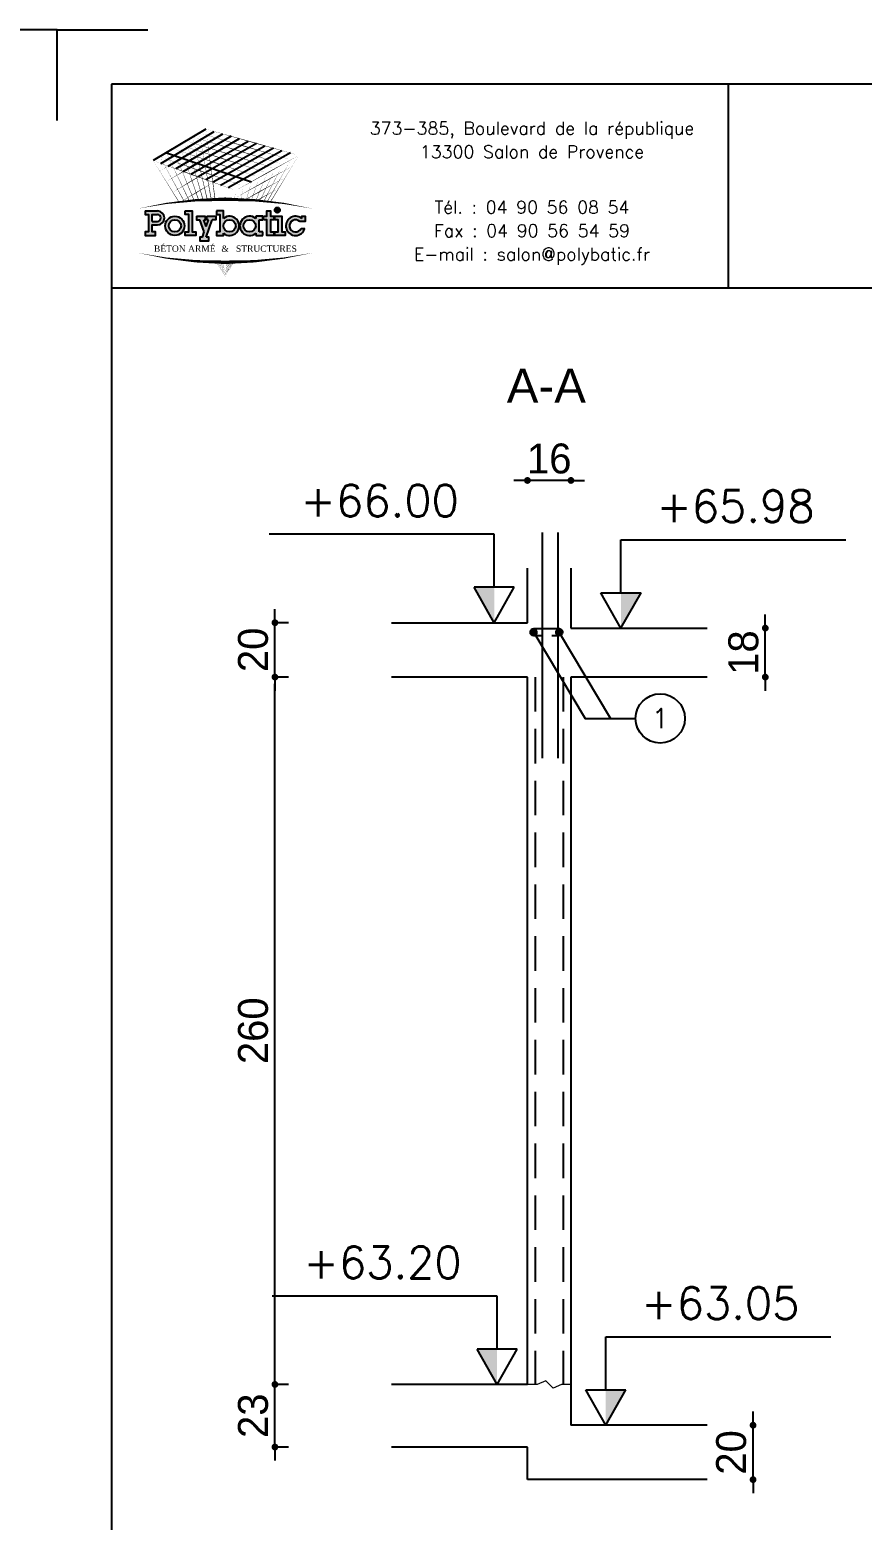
# Model space of a CAD drawing. Header units: metres. Extents: x -5618 to 118954, y -306 to 4637.
# Drawn here: x 41962 to 42268, y 1046 to 1594 of the extents above; entities that cross this region are included whole.
import ezdxf
from ezdxf.enums import TextEntityAlignment as Align

# ---------------------------------------------------------------- set-up
doc = ezdxf.new("R2010")
doc.units = ezdxf.units.M
doc.linetypes.add('CACHEX2', pattern=[19.049999999999997, 12.7, -6.35])
for name, color, linetype in [('COTATION', 1, 'Continuous'), ('GO-FER-HA', 140, 'Continuous'), ('GO-TEXTE', 9, 'Continuous'), ('K_ENT_M_Building_V.76', 7, 'Continuous'), ('STR_COTATION', 1, 'Continuous'), ('STR_VOI-POT', 6, 'Continuous')]:
    doc.layers.add(name, color=color, linetype=linetype)
doc.layers.add('Kofragna_forma', color=7, linetype='Continuous', lineweight=70)
doc.styles.add('GrDimensions', font='simplex.shx')
doc.styles.add('POLYBATIC', font='TIMES.TTF')
doc.styles.add('schéma', font='simplex.shx')
doc.styles.add('TEXTE', font='romans.shx')
doc.styles.add('TEXTEBA', font='ARIAL.TTF')
doc.dimstyles.new('COUPE-20', dxfattribs={"dimscale": 0.5, "dimtxt": 22, "dimasz": 5, "dimexe": 0.05, "dimexo": 0, "dimgap": 5, "dimtad": 1, "dimdec": 0, "dimdsep": 46, "dimtxsty": 'Standard', "dimblk1": 'DOT', "dimblk2": 'DOT', "dimsah": 1, "dimcen": 0, "dimdle": 150, "dimclrd": 1, "dimclre": 1, "dimclrt": 7, "dimadec": 0, "dimazin": 0, "dimtfac": 1, "dimtdec": 0, "dimtix": 1, "dimtmove": 2, "dimatfit": 3, "dimldrblk": 'DOT', "dimfxl": 0, "dimtvp": 1, "dimtolj": 1, "dimtzin": 0, "dimarcsym": 0})

# ---------------------------------------------------------------- blocks, each defined once
blk = doc.blocks.new('A$C492E529B')
h = blk.add_hatch(color=256)
h.paths.add_polyline_path([(-1.982500000000002, 0.1), (-2.082500000000003, 0.1), (-2.082500000000003, 0.2999999999999999), (-1.932500000000003, 0.2999999999999999, 1), (-1.932500000000003, 0.7), (-2.282500000000002, 0.7), (-2.282500000000001, 0.6), (-2.182500000000003, 0.6), (-2.182500000000003, 0.1), (-2.282500000000003, 0.1), (-2.282500000000004, -6.938893903907228e-18), (-1.982500000000003, -6.938893903907228e-18)])
h.paths.add_polyline_path([(-2.082500000000003, 0.3999999999999889), (-2.082500000000003, 0.6), (-1.932500000000003, 0.6, -1), (-1.932500000000003, 0.3999999999999999)], flags=16)
h = blk.add_hatch(color=256)
h.paths.add_polyline_path([(-1.157500000000001, 0.275, 1), (-1.707500000000001, 0.275, 1)])
h.paths.add_polyline_path([(-1.607500000000002, 0.275, -1), (-1.257500000000002, 0.275, -1)], flags=16)
for color, points in [(256, [(-0.9375, 0.7), (-1.137499999999999, 0.7000000000000001), (-1.137500000000001, 0.5999999999999999), (-1.0375, 0.6), (-1.0375, 0.09999999999999998), (-1.137500000000001, 0.09999999999999996), (-1.137499999999999, -4.163336342344337e-17), (-0.8375000000000021, -4.163336342344337e-17), (-0.8375000000000004, 0.09999999999999994), (-0.9374999999999982, 0.09999999999999998)]), (256, [(-0.3674999999999997, 0.45), (-0.2675000000000001, 0.45), (-0.2674999999999983, 0.55), (-0.5234481005020868, 0.55), (-0.5234481005020868, 0.45), (-0.4734481005020861, 0.45), (-0.5425000000000004, 0.2527088585773882), (-0.6115518994979148, 0.45), (-0.5615518994979141, 0.45), (-0.5615518994979141, 0.55), (-0.8175000000000008, 0.55), (-0.8175000000000008, 0.45), (-0.7175000000000011, 0.45), (-0.5954740502510436, 0.1013544292886954), (-0.6484481005020868, -0.04999999999999991), (-0.7175000000000011, -0.04999999999999991), (-0.7175000000000011, -0.1499999999999999), (-0.4675000000000011, -0.1499999999999999), (-0.4675000000000011, -0.04999999999999991), (-0.5424999999999986, -0.0499999999999999)]), (256, [(1.392500000000002, 0.55), (1.2925, 0.55), (1.2925, 0.7000000000000001), (1.192500000000003, 0.7000000000000001), (1.192500000000003, 0.55), (1.092500000000003, 0.55), (1.092500000000003, 0.45), (1.192500000000004, 0.45), (1.192500000000003, -6.938893903907228e-18), (1.392500000000002, -6.938893903907228e-18), (1.392500000000002, 0.1), (1.292500000000004, 0.1), (1.292500000000004, 0.45), (1.392500000000005, 0.45)]), (140, [(1.412500000000003, 0.7250000000000001, 1), (1.562500000000005, 0.7250000000000001, 1)]), (256, [(1.612500000000002, 0.55), (1.412500000000003, 0.55), (1.412500000000003, 0.45), (1.512500000000003, 0.45), (1.512500000000003, 0.1), (1.412500000000003, 0.09999999999999999), (1.412500000000003, -6.938893903907228e-18), (1.712500000000002, -6.938893903907228e-18), (1.7125, 0.09999999999999999), (1.612500000000002, 0.1)]), (256, [(2.129974487139162, 0.4), (2.282500000000004, 0.4), (2.282500000000002, 0.55), (2.182500000000005, 0.55), (2.182500000000003, 0.487132034355964, 3.359496397493009), (2.272075131106462, 0.2), (2.165613883008421, 0.2, -3.125801635094081)])]:
    blk.add_hatch(color=color).paths.add_polyline_path(points)
h = blk.add_hatch(color=256)
h.paths.add_polyline_path([(-0.04749999999999943, 0.4871320343559638), (-0.04749999999999766, 0.7000000000000001), (-0.2474999999999987, 0.7), (-0.2474999999999987, 0.6000000000000001), (-0.1474999999999991, 0.6000000000000001), (-0.1474999999999991, 0.1), (-0.2475000000000005, 0.09999999999999999), (-0.2474999999999987, -6.938893903907228e-18), (-0.04749999999999766, -1.387778780781446e-17), (-0.04749999999999943, 0.06286796564403607, 2.121320343559649)])
h.paths.add_polyline_path([(-0.04749999999999943, 0.275, -1), (0.3025000000000002, 0.275, -1)], flags=16)
h = blk.add_hatch(color=256)
h.paths.add_polyline_path([(1.072500000000003, 0.1), (0.9725000000000037, 0.1), (0.9725000000000037, 0.45), (1.072500000000003, 0.45), (1.072500000000003, 0.55), (0.872500000000004, 0.55), (0.872500000000004, 0.4871320343559638, 2.121320343559652), (0.872500000000004, 0.06286796564403632), (0.8725000000000058, -1.387778780781446e-17), (1.072500000000002, 0)])
h.paths.add_polyline_path([(0.5225000000000026, 0.275, -1), (0.8725000000000023, 0.275, -1)], flags=16)
for p, q in [((-0.5954740502510436, 0.101354429288693), (-0.7175000000000011, 0.45)), ((-0.5425000000000004, 0.2527088585773872), (-0.6115518994979148, 0.45)), ((-0.5425000000000004, -0.04999999999999991), (-0.3674999999999997, 0.45)), ((-0.5425000000000004, 0.2527088585773867), (-0.4734481005020861, 0.45)), ((0.872500000000004, 0.55), (0.872500000000004, 0.4871320343559638)), ((1.072500000000003, 0.55), (0.872500000000004, 0.55)), ((0.9725000000000037, 0.1), (0.9725000000000037, 0.45)), ((0.9725000000000037, 0.45), (1.072500000000003, 0.45)), ((1.072500000000003, 0.45), (1.072500000000003, 0.55)), ((-0.6484481005020868, -0.04999999999999991), (-0.5954740502510454, 0.1013544292886897)), ((0.872500000000004, 0.06286796564403632), (0.872500000000004, -6.938893903907228e-18)), ((1.072500000000003, 0.1), (0.9725000000000037, 0.1)), ((1.072500000000003, -6.938893903907228e-18), (1.072500000000003, 0.1)), ((2.165613883008421, 0.2), (2.272075131106462, 0.2)), ((0.872500000000004, -6.938893903907228e-18), (1.072500000000003, -6.938893903907228e-18))]:
    blk.add_line(p, q)
for points in [[(-2.282500000000002, 0.7), (-1.932500000000003, 0.7)], [(-2.282500000000002, 0.7), (-2.282500000000002, 0.6), (-2.182500000000003, 0.6), (-2.182500000000003, 0.1), (-2.282500000000002, 0.1), (-2.282500000000002, -6.938893903907228e-18), (-1.982500000000003, -6.938893903907228e-18), (-1.982500000000003, 0.1), (-2.082500000000003, 0.1), (-2.082500000000003, 0.2999999999999999), (-1.932500000000003, 0.2999999999999999)], [(-2.082500000000003, 0.3999999999999999), (-2.082500000000003, 0.6), (-1.932500000000003, 0.6)], [(-1.137499999999999, 0.7), (-0.9375, 0.7), (-0.9375, 0.09999999999999998), (-0.8375000000000004, 0.09999999999999994), (-0.8375000000000004, -4.163336342344337e-17), (-1.137499999999999, -4.163336342344337e-17), (-1.137499999999999, 0.09999999999999998), (-1.0375, 0.09999999999999998), (-1.0375, 0.6), (-1.137499999999999, 0.6), (-1.137499999999999, 0.7)], [(-0.8175000000000008, 0.55), (-0.5615518994979141, 0.55)], [(-0.8175000000000008, 0.55), (-0.8175000000000008, 0.45), (-0.7175000000000011, 0.45)], [(-0.6115518994979148, 0.45), (-0.5615518994979141, 0.45), (-0.5615518994979141, 0.55)], [(-0.5234481005020868, 0.55), (-0.2675000000000001, 0.55), (-0.2675000000000001, 0.45), (-0.3674999999999997, 0.45)], [(-0.4734481005020861, 0.45), (-0.5234481005020868, 0.45), (-0.5234481005020868, 0.55)], [(-0.2474999999999987, 0.7), (-0.2474999999999987, 0.6000000000000001), (-0.1474999999999991, 0.6000000000000001), (-0.1474999999999991, 0.1), (-0.2474999999999987, 0.1), (-0.2474999999999987, -6.938893903907228e-18), (-0.04749999999999943, -6.938893903907228e-18), (-0.04749999999999943, 0.06286796564403607)], [(-0.04749999999999943, 0.4871320343559638), (-0.04749999999999943, 0.7), (-0.2474999999999987, 0.7)], [(1.092500000000003, 0.55), (1.192500000000003, 0.55), (1.192500000000003, 0.7000000000000001), (1.292500000000002, 0.7000000000000001), (1.292500000000002, 0.55), (1.392500000000004, 0.55), (1.392500000000004, 0.45), (1.292500000000002, 0.45), (1.292500000000002, 0.1), (1.392500000000004, 0.1), (1.392500000000004, -6.938893903907228e-18), (1.192500000000003, -6.938893903907228e-18), (1.192500000000003, 0.45), (1.092500000000003, 0.45)], [(1.092500000000003, 0.45), (1.092500000000003, 0.55)], [(1.412500000000003, 0.45), (1.412500000000003, 0.55), (1.612500000000002, 0.55), (1.612500000000002, 0.1), (1.712500000000002, 0.1), (1.712500000000002, -6.938893903907228e-18), (1.412500000000003, -6.938893903907228e-18), (1.412500000000003, 0.1), (1.512500000000003, 0.1), (1.512500000000003, 0.45), (1.412500000000003, 0.45)], [(2.182500000000003, 0.487132034355964), (2.182500000000003, 0.55), (2.282500000000002, 0.55), (2.282500000000002, 0.4), (2.129974487139162, 0.4)], [(-2.082500000000003, 0.3999999999999999), (-1.932500000000003, 0.3999999999999999)], [(-0.6484481005020868, -0.04999999999999991), (-0.7175000000000011, -0.04999999999999991), (-0.7175000000000011, -0.1499999999999999), (-0.4675000000000011, -0.1499999999999999), (-0.4675000000000011, -0.04999999999999991), (-0.5425000000000004, -0.04999999999999991)]]:
    blk.add_lwpolyline(points)
for centre, radius in [((-1.432500000000001, 0.275), 0.275), ((-1.432500000000001, 0.275), 0.175), ((0.1275000000000013, 0.275), 0.175), ((0.6975000000000033, 0.275), 0.175)]:
    blk.add_circle(centre, radius)
at = {"color": 140}
blk.add_circle((1.487500000000004, 0.7250000000000001), 0.07500000000000107, dxfattribs=at)
for centre, radius, start, end in [((-1.932500000000003, 0.5), 0.2, 270, 90), ((-1.932500000000003, 0.5), 0.1, 270, 90), ((0.1275000000000013, 0.275), 0.275, 230.4788036413577, 129.5211963586423), ((0.6975000000000033, 0.275), 0.275, 50.47880364135766, 309.5211963586423), ((2.007500000000002, 0.275), 0.275, 50.47880364135766, 344.1733798681277), ((2.007500000000002, 0.275), 0.175, 45.58469140280684, 334.6230664748476)]:
    blk.add_arc(centre, radius, start, end)
blk = doc.blocks.new('POLYBATIC')
at = {"color": 140}
for p, q in [((-0.4296875000004547, 3.28125), (-1.601562500000455, 2.578125)), ((-1.434659090909463, 2.517755681818244), (-0.2414772727272521, 3.227982954545496)), ((-1.267755681818471, 2.457386363636374), (-0.05326704545473149, 3.174715909090992)), ((0.1349431818182438, 3.121448863636374), (-1.100852272727479, 2.397017045454504)), ((-0.933948863636715, 2.336647727272748), (0.323153409090537, 3.06818181818187)), ((-0.7670454545457233, 2.276278409090992), (0.5113636363635123, 3.014914772727252)), ((-1.308593750000455, 2.75390625), (0.5859375, 2.109375)), ((0.6995738636360329, 2.961647727272748), (-0.6001420454547315, 2.215909090909008)), ((-0.4332386363639671, 2.155539772727366), (0.8877840909092356, 2.908380681818244)), ((1.075994318181529, 2.855113636363626), (-0.2663352272729753, 2.095170454545496)), ((-0.09943181818198354, 2.034801136363626), (1.264204545454504, 2.801846590909008)), ((1.452414772727025, 2.748579545454504), (0.06747159090900823, 1.97443181818187))]:
    blk.add_line(p, q, dxfattribs=at)
for points in [[(-1.015625000000455, 2.9296875, 0.015625, 0, 0), (-0.4296875000004547, 3.28125, 0, 0, 0)], [(-0.390625, 2.982954545454504, 0, 0.015625, 0), (-0.9232954545454959, 2.663352272727366, 0, 0, 0)], [(0.1220703125, 2.7099609375, 0.015625, 0, 0), (-0.8691406250004547, 3.017578125, 0, 0, 0)], [(-0.4912426523219438, 1.705550332218991, 0.01358734283786201, 0, 0), (-0.8691406250004547, 3.017578125, 0, 0, 0)], [(-0.8380681818182438, 2.87286931818187, 0.015625, 0, 0), (-0.2414772727272521, 3.227982954545496, 0, 0, 0)], [(0.283203125, 2.802734375, 0.015625, 0, 0), (-0.7226562500004547, 3.10546875, 0, 0, 0)], [(-0.3979455071712437, 1.710090152438511, 0.01404154563583916, 0, 0), (-0.7226562500004547, 3.10546875, 0, 0, 0)], [(-0.6605113636364877, 2.816051136363626, 0.015625, 0, 0), (-0.05326704545473149, 3.174715909090992, 0, 0, 0)], [(0.4443359375002274, 2.8955078125, 0.015625, 0, 0), (-0.5761718750004547, 3.193359375, 0, 0, 0)], [(-0.3091679367046254, 1.713523988177485, 0.01448156953465553, 0, 0), (-0.5761718750004547, 3.193359375, 0, 0, 0)], [(-0.4829545454547315, 2.759232954545496, 0.015625, 0, 0), (0.1349431818182438, 3.121448863636374, 0, 0, 0)], [(0.60546875, 2.98828125, 0.015625, 0, 0), (-0.4296875000004547, 3.28125, 0, 0, 0)], [(-0.2247129179731928, 1.715989555429132, 0.01490724232924596, 0, 0), (-0.4296875000004547, 3.28125, 0, 0, 0)], [(-0.3053977272729753, 2.702414772727366, 0.015625, 0, 0), (0.323153409090537, 3.06818181818187, 0, 0, 0)], [(-0.1278409090909918, 2.645596590909008, 0.015625, 0, 0), (0.5113636363635123, 3.014914772727252, 0, 0, 0)], [(1.640625000000227, 2.6953125, 0, 0.015625, 0), (0.60546875, 2.98828125, 0, 0, 0)], [(-1.601562500000455, 2.578125, 0, 0.015625, 0), (-1.015625000000455, 2.9296875, 0, 0, 0)], [(-1.455965909090764, 2.34375, 0, 0.015625, 0), (-0.9232954545454959, 2.663352272727366, 0, 0, 0)], [(-0.5224609375, 2.3388671875, 0.015625, 0, 0), (-1.455078125000455, 2.666015625, 0, 0, 0)], [(-0.9131357219118854, 1.673060752227684, 0.0116390314757204, 0, 0), (-1.455078125000455, 2.666015625, 0, 0, 0)], [(-1.434659090909463, 2.517755681818244, 0, 0.015625, 0), (-0.8380681818182438, 2.87286931818187, 0, 0, 0)], [(-0.3613281249997726, 2.431640625, 0.015625, 0, 0), (-1.308593750000455, 2.75390625, 0, 0, 0)], [(-0.8000544418000572, 1.683696661101635, 0.01214422228537064, 0, 0), (-1.308593750000455, 2.75390625, 0, 0, 0)], [(-1.267755681818471, 2.457386363636374, 0, 0.015625, 0), (-0.6605113636364877, 2.816051136363626, 0, 0, 0)], [(-0.2001953125, 2.5244140625, 0.015625, 0, 0), (-1.162109375000455, 2.841796875, 0, 0, 0)], [(-0.6921335829376858, 1.692528341469028, 0.01263800449243644, 0, 0), (-1.162109375000455, 2.841796875, 0, 0, 0)], [(-1.100852272727479, 2.397017045454504, 0, 0.015625, 0), (-0.4829545454547315, 2.759232954545496, 0, 0, 0)], [(-0.03906250000045475, 2.6171875, 0.015625, 0, 0), (-1.015625000000455, 2.9296875, 0, 0, 0)], [(-0.5892474188822234, 1.699752169851649, 0.0131193101882493, 0, 0), (-1.015625000000455, 2.9296875, 0, 0, 0)], [(-0.933948863636715, 2.336647727272748, 0, 0.015625, 0), (-0.3053977272729753, 2.702414772727366, 0, 0, 0)], [(-0.3515625, 2.684659090909008, 0, 0.015625, 0), (-0.8309659090909918, 2.397017045454504, 0, 0, 0)], [(0.04971590909099177, 2.588778409090992, 0.015625, 0, 0), (0.6995738636360329, 2.961647727272748, 0, 0, 0)], [(1.11328125, 2.40234375, 0, 0.015625, 0), (0.1220703125, 2.7099609375, 0, 0, 0)], [(0.2272727272727479, 2.531960227272748, 0.015625, 0, 0), (0.8877840909092356, 2.908380681818244, 0, 0, 0)], [(1.2890625, 2.5, 0, 0.015625, 0), (0.283203125, 2.802734375, 0, 0, 0)], [(0.4048295454542767, 2.475142045454504, 0.015625, 0, 0), (1.075994318181529, 2.855113636363626, 0, 0, 0)], [(1.46484375, 2.59765625, 0, 0.015625, 0), (0.4443359375002274, 2.8955078125, 0, 0, 0)], [(0.5823863636364877, 2.41832386363626, 0.015625, 0, 0), (1.264204545454504, 2.801846590909008, 0, 0, 0)], [(0.7599431818180165, 2.36150568181813, 0.015625, 0, 0), (1.452414772727025, 2.748579545454504, 0, 0, 0)], [(0.9374999999995453, 2.3046875, 0.015625, 0, 0), (1.640625000000227, 2.6953125, 0, 0, 0)], [(1.012016020391002, 1.662597747784957, 0.01197350437350787, 0, 0), (1.640625000000227, 2.6953125, 0, 0, 0)], [(-0.68359375, 2.24609375, 0.015625, 0, 0), (-1.601562500000455, 2.578125, 0, 0, 0)], [(-1.031467709796289, 1.660411435280935, 0.01112380078447304, 0, 0), (-1.601562500000455, 2.578125, 0, 0, 0)], [(-1.310369318181984, 2.109375, 0, 0.015625, 0), (-0.8309659090909918, 2.397017045454504, 0, 0, 0)], [(-0.7670454545457233, 2.276278409090992, 0, 0.015625, 0), (-0.1278409090909918, 2.645596590909008, 0, 0, 0)], [(-0.3124999999997726, 2.386363636363626, 0, 0.015625, 0), (-0.738636363636715, 2.13068181818187, 0, 0, 0)], [(-0.6001420454547315, 2.215909090909008, 0, 0.015625, 0), (0.04971590909099177, 2.588778409090992, 0, 0, 0)], [(0.41015625, 2.01171875, 0, 0.015625, 0), (-0.5224609375, 2.3388671875, 0, 0, 0)], [(-0.4332386363639671, 2.155539772727366, 0, 0.015625, 0), (0.2272727272727479, 2.531960227272748, 0, 0, 0)], [(0.5859375, 2.109375, 0, 0.015625, 0), (-0.3613281249997726, 2.431640625, 0, 0, 0)], [(-0.2663352272729753, 2.095170454545496, 0, 0.015625, 0), (0.4048295454542767, 2.475142045454504, 0, 0, 0)], [(0.7617187500002274, 2.20703125, 0, 0.015625, 0), (-0.2001953125, 2.5244140625, 0, 0, 0)], [(-0.09943181818198354, 2.034801136363626, 0, 0.015625, 0), (0.5823863636364877, 2.41832386363626, 0, 0, 0)], [(0.9374999999995453, 2.3046875, 0, 0.015625, 0), (-0.03906250000045475, 2.6171875, 0, 0, 0)], [(0.06747159090900823, 1.97443181818187, 0, 0.015625, 0), (0.7599431818180165, 2.36150568181813, 0, 0, 0)], [(0.7810150218122089, 1.685348204963248, 0.00932677131755205, 0, 0), (1.11328125, 2.40234375, 0, 0, 0)], [(0.8522727272725206, 2.095170454545496, 0.015625, 0, 0), (1.491477272727025, 2.450284090909008, 0, 0, 0)], [(0.8650912233908912, 1.677752675667421, 0.01027809155415822, 0, 0), (1.2890625, 2.5, 0, 0, 0)], [(0.9418075391890852, 1.670138702828694, 0.01115810583063171, 0, 0), (1.46484375, 2.59765625, 0, 0, 0)], [(-1.164772727272975, 1.875, 0, 0.015625, 0), (-0.738636363636715, 2.13068181818187, 0, 0, 0)], [(0.234375, 1.9140625, 0, 0.015625, 0), (-0.68359375, 2.24609375, 0, 0, 0)], [(-0.2734375, 2.08806818181813, 0, 0.015625, 0), (-0.6463068181817562, 1.864346590909008, 0, 0, 0)], [(0.2130681818182438, 1.74005681818187, 0, 0.015625, 0), (0.8522727272725206, 2.095170454545496, 0, 0, 0)], [(0.234375, 1.9140625, 0, 0.015625, 0), (0.9374999999995453, 2.3046875, 0, 0, 0)], [(0.3490664007761097, 1.712087584760297, 0.004654464702752464, 0, 0), (0.41015625, 2.01171875, 0, 0, 0)], [(0.4740167860959446, 1.706460429945992, 0.005969104741541102, 0, 0), (0.5859375, 2.109375, 0, 0, 0)], [(0.5866968277300657, 1.699916449576676, 0.007180386554667803, 0, 0), (0.7617187500002274, 2.20703125, 0, 0, 0)], [(0.6885950454347949, 1.692796153361087, 0.008296831818832406, 0, 0), (0.9374999999995453, 2.3046875, 0, 0, 0)], [(0.7648212005681216, 1.884417712436971, 0.015625, 0, 0), (1.342329545454277, 2.20525568181813, 0, 0, 0)], [(-1.953125, 1.5078125, 0, 0.078125, -0.05384344768960826), (0, 1.71875, 0, 0, 0)], [(-1.019176136363967, 1.640625, 0, 0.015625, 0), (-0.6463068181817562, 1.864346590909008, 0, 0, 0)], [(-0.2343750000004547, 1.789772727272748, 0, 0.006380219183002012, 0), (-0.364879483288405, 1.711470037299478, 0, 0.006380219183002012, 0)], [(1.953125, 1.5078125, 0, 0.078125, 0.05384344768960826), (0, 1.71875, 0, 0, 0)], [(0.2101635290903232, 1.716335487573815, 0.003228196121244227, 0, 0), (0.234375, 1.9140625, 0, 0, 0)], [(0.4469534160696185, 1.707824498826653, 0.006931142164855608, 0.015625, 0), (0.7670454545452685, 1.885653409090992, 0, 0, 0)], [(0.6795939278408696, 1.674900666982467, 0.015625, 0, 0), (1.193181818181984, 1.960227272727366, 0, 0, 0)], [(0.9595825479204905, 1.668281339753776, 0.002934513941093933, 0, 0), (1.044034090909008, 1.715198863636374, 0, 0, 0)], [(-1.953125, 0.5234375, 0, 0.078125, 0.05384344768960826), (0, 0.3125, 0, 0, 0)], [(1.953125, 0.5234375, 0, 0.078125, -0.05384344768960826), (0, 0.3125, 0, 0, 0)], [(0, 0, 0, 0.003813184372856077, 0), (-0.195425699109137, 0.3145877107606339, 0, 0.003813184372856077, 0)], [(0, 0, 0, 0.003681835129602301, 0), (-0.1714354482223825, 0.3141065594943484, 0, 0.003681835129602301, 0)], [(0, 0, 0, 0.003559883067564705, 0), (-0.1490701034542781, 0.3137146953291676, 0, 0.003559883067564705, 0)], [(0, 0, 0, 0.003446298807918057, 0), (-0.1281592369196005, 0.3133977978450275, 0, 0.003446298807918057, 0)], [(0, 0, 0, 0.003340204242443637, 0), (-0.1085566378797012, 0.3131441477290764, 0, 0.003340204242443637, 0)], [(0, 0, 0, 0.00324084487628895, 0), (-0.09013599812169559, 0.312944083366574, 0, 0.00324084487628895, 0)], [(0, 0, 0, 0.00314756816438513, 0), (-0.07278751380135873, 0.312789586335839, 0, 0.00314756816438513, 0)], [(0, 0, 0, 0.003059806352468915, 0), (-0.05641517962362741, 0.3126739616427585, 0, 0.003059806352468915, 0)], [(0, 0, 0, 0.003059806352468926, 0), (-0.05641517962362741, 0.3126739616427585, 0, 0.003059806352468926, 0)], [(0, 0, 0, 0.002977062747662009, 0), (-0.04093461278057475, 0.3125915885044606, 0, 0.002977062747662009, 0)], [(0, 0, 0, 0.005103348149100338, 0), (0.03827511111785498, 0.3125800741324838, 0, 0.005103348149100338, 0)], [(0, 0, 0, 0.004857820584163759, 0), (0.06375889516698408, 0.3127222001055543, 0, 0.004857820584163759, 0)], [(0, 0, 0, 0.004635747574430795, 0), (0.08692026702033218, 0.3129129612740371, 0, 0.004635747574430795, 0)], [(0, 0, 0, 0.004433818568920311, 0), (0.1080743276174871, 0.3131384364301084, 0, 0.004433818568920311, 0)], [(0, 0, 0, 0.004249332961201733, 0), (0.1274799888360576, 0.3133883058886795, 0, 0.004249332961201733, 0)], [(0, 0, 0, 0.004080063185600645, 0), (0.1453522509866616, 0.3136548573932032, 0, 0.004080063185600645, 0)], [(0, 0, 0, 0.003924153640373415, 0), (0.1618713376651613, 0.3139322912297757, 0, 0.003924153640373415, 0)], [(0, 0, 0, 0.003780044831076442, 0), (0.1771896014565755, 0.3142162265830848, 0, 0.003780044831076442, 0)], [(0, 0, 0, 0.003646415603355052, 0), (0.1914368191760332, 0.314503345789376, 0, 0.003646415603355052, 0)]]:
    blk.add_lwpolyline(points, format="xyseb", dxfattribs=at)
at = {"color": 5, "xscale": 0.78125, "yscale": 0.78125, "zscale": 0.78125}
blk.add_blockref('A$C492E529B', (0, 0.9102189642169378), dxfattribs=at)
at = {"lineweight": 60, "style": 'POLYBATIC'}
for s, p in [('BÉTON ARMÉ', (-1.586656885245475, 0.546875)), ('STRUCTURES', (0.2401012856082616, 0.546875))]:
    blk.add_text(s, height=0.140625, dxfattribs=at).set_placement(p)
at = {"color": 140, "style": 'POLYBATIC'}
blk.add_text('&', height=0.140625, dxfattribs=at).set_placement((0, 0.546875), align=Align.CENTER)
blk = doc.blocks.new('_DOT')
at = {"color": 0, "linetype": 'ByBlock'}
blk.add_line((-0.5, 0), (-1, 0), dxfattribs=at)
at = {"color": 0, "linetype": 'ByBlock', "const_width": 0.5}
blk.add_lwpolyline([(-0.25, 0, 1), (0.25, 0, 1)], format="xyb", close=True, dxfattribs=at)
blk = doc.blocks.new('*D1016')
at = {"layer": 'COTATION', "color": 1, "lineweight": -2, "ltscale": 4.5}
for p, q in [((42057.17073701262, 1095.78765058655), (42052.14573701262, 1095.78765058655)), ((42052.17073701262, 1098.28765058655), (42052.17073701262, 1100.78765058655)), ((42052.17073701262, 1072.78765058655), (42052.17073701262, 1095.78765058655)), ((42057.17073701262, 1072.78765058655), (42052.14573701262, 1072.78765058655)), ((42052.17073701262, 1070.28765058655), (42052.17073701262, 1067.78765058655))]:
    blk.add_line(p, q, dxfattribs=at)
at = {"layer": 'DEFPOINTS', "color": 0, "lineweight": -3, "ltscale": 4.5}
for p in [(42052.17073701262, 1095.78765058655), (42094.94437334865, 1095.78765058655), (42094.94437334865, 1072.78765058655)]:
    blk.add_point(p, dxfattribs=at)
at = {"layer": 'COTATION', "color": 1, "lineweight": -2, "ltscale": 4.5, "xscale": 2.5, "yscale": 2.5, "zscale": 2.5}
for p, rotation in [((42052.17073701262, 1095.78765058655), 270), ((42052.17073701262, 1072.78765058655), 90)]:
    blk.add_blockref('_DOT', p, dxfattribs=dict(at, rotation=rotation))
at = {"layer": 'COTATION', "color": 7, "lineweight": -3, "ltscale": 4.5, "insert": (42044.17073701262, 1084.287650586557), "char_height": 11, "attachment_point": 5, "rotation": 90}
blk.add_mtext('\\A1;23', dxfattribs=at)
blk = doc.blocks.new('*D1017')
at = {"layer": 'COTATION', "color": 1, "lineweight": -2, "ltscale": 4.5}
for p, q in [((42057.17073701262, 1355.787650586549), (42052.14573701262, 1355.787650586549)), ((42052.17073701262, 1098.28765058655), (42052.17073701262, 1353.287650586549)), ((42057.17073701262, 1095.78765058655), (42052.14573701262, 1095.78765058655))]:
    blk.add_line(p, q, dxfattribs=at)
at = {"layer": 'DEFPOINTS', "color": 0, "lineweight": -3, "ltscale": 4.5}
for p in [(42052.17073701262, 1355.787650586549), (42094.94437334865, 1355.787650586549), (42094.94437334865, 1095.78765058655)]:
    blk.add_point(p, dxfattribs=at)
at = {"layer": 'COTATION', "color": 1, "lineweight": -2, "ltscale": 4.5, "xscale": 2.5, "yscale": 2.5, "zscale": 2.5}
for p, rotation in [((42052.17073701262, 1355.787650586549), 90), ((42052.17073701262, 1095.78765058655), 270)]:
    blk.add_blockref('_DOT', p, dxfattribs=dict(at, rotation=rotation))
at = {"layer": 'COTATION', "color": 7, "lineweight": -3, "ltscale": 4.5, "insert": (42044.17073701262, 1225.787650586557), "char_height": 11, "attachment_point": 5, "rotation": 90}
blk.add_mtext('\\A1;260', dxfattribs=at)
blk = doc.blocks.new('*D1018')
at = {"layer": 'COTATION', "color": 1, "lineweight": -2, "ltscale": 4.5}
for p, q in [((42052.17073701262, 1378.29015058663), (42052.17073701262, 1380.79015058663)), ((42057.17073701262, 1375.79015058663), (42052.14573701262, 1375.79015058663)), ((42052.17073701262, 1355.787650586549), (42052.17073701262, 1375.79015058663)), ((42057.17073701262, 1355.787650586549), (42052.14573701262, 1355.787650586549)), ((42052.17073701262, 1353.287650586549), (42052.17073701262, 1350.787650586549))]:
    blk.add_line(p, q, dxfattribs=at)
at = {"layer": 'DEFPOINTS', "color": 0, "lineweight": -3, "ltscale": 4.5}
for p in [(42052.17073701262, 1375.79015058663), (42094.94437334865, 1375.79015058663), (42094.94437334865, 1355.787650586549)]:
    blk.add_point(p, dxfattribs=at)
at = {"layer": 'COTATION', "color": 1, "lineweight": -2, "ltscale": 4.5, "xscale": 2.5, "yscale": 2.5, "zscale": 2.5}
for p, rotation in [((42052.17073701262, 1375.79015058663), 270), ((42052.17073701262, 1355.787650586549), 90)]:
    blk.add_blockref('_DOT', p, dxfattribs=dict(at, rotation=rotation))
at = {"layer": 'COTATION', "color": 7, "lineweight": -3, "ltscale": 4.5, "insert": (42044.17073701262, 1365.788900586597), "char_height": 11, "attachment_point": 5, "rotation": 90}
blk.add_mtext('\\A1;20', dxfattribs=at)
blk = doc.blocks.new('*D1019')
at = {"layer": 'DEFPOINTS', "color": 0, "lineweight": -3, "ltscale": 4.5}
for p in [(42144.94437334865, 1428.066610332283), (42144.94437334865, 1395.790150586629, 187.688179425467), (42160.94437334865, 1395.790150586629, 187.688179425467)]:
    blk.add_point(p, dxfattribs=at)
at = {"layer": 'STR_COTATION', "color": 1, "lineweight": -2, "ltscale": 4.5}
for p, q in [((42142.44437334865, 1428.066610332283), (42139.94437334865, 1428.066610332283)), ((42144.94437334865, 1428.07888971414), (42144.94437334865, 1428.091610332283)), ((42160.94437334865, 1428.066610332283), (42144.94437334865, 1428.066610332283)), ((42160.94437334865, 1428.07888971414), (42160.94437334865, 1428.091610332283)), ((42163.44437334865, 1428.066610332283), (42165.94437334865, 1428.066610332283))]:
    blk.add_line(p, q, dxfattribs=at)
at = {"layer": 'STR_COTATION', "color": 1, "lineweight": -2, "ltscale": 4.5, "xscale": 2.5, "yscale": 2.5, "zscale": 2.5}
blk.add_blockref('_DOT', (42144.94437334865, 1428.066610332283), dxfattribs=at)
at = {"layer": 'STR_COTATION', "color": 1, "lineweight": -2, "ltscale": 4.5, "xscale": 2.5, "yscale": 2.5, "zscale": 2.5, "rotation": 180}
blk.add_blockref('_DOT', (42160.94437334865, 1428.066610332283), dxfattribs=at)
at = {"layer": 'STR_COTATION', "color": 7, "lineweight": -3, "ltscale": 4.5, "insert": (42152.94437334865, 1436.066610332283), "char_height": 11, "attachment_point": 5}
blk.add_mtext('\\A1;16', dxfattribs=at)
blk = doc.blocks.new('*D1020')
at = {"layer": 'DEFPOINTS', "color": 0, "lineweight": -3, "ltscale": 4.5}
for p in [(42210.94437334865, 1080.78765058655, 187.688179425467), (42227.85360481474, 1080.78765058655), (42208.97351679582, 1060.78765058655, 187.688179425467)]:
    blk.add_point(p, dxfattribs=at)
at = {"layer": 'STR_COTATION', "color": 1, "lineweight": -2, "ltscale": 4.5}
for p, q in [((42227.85360481474, 1083.28765058655), (42227.85360481474, 1085.78765058655)), ((42227.85360481474, 1060.78765058655), (42227.85360481474, 1080.78765058655)), ((42227.87186528991, 1080.78765058655), (42227.87860481474, 1080.78765058655)), ((42227.85360481474, 1058.28765058655), (42227.85360481474, 1055.78765058655)), ((42227.87108839495, 1060.78765058655), (42227.87860481474, 1060.78765058655))]:
    blk.add_line(p, q, dxfattribs=at)
at = {"layer": 'STR_COTATION', "color": 1, "lineweight": -2, "ltscale": 4.5, "xscale": 2.5, "yscale": 2.5, "zscale": 2.5}
for p, rotation in [((42227.85360481474, 1080.78765058655), 270), ((42227.85360481474, 1060.78765058655), 90)]:
    blk.add_blockref('_DOT', p, dxfattribs=dict(at, rotation=rotation))
at = {"layer": 'STR_COTATION', "color": 7, "lineweight": -3, "ltscale": 4.5, "insert": (42219.85360481474, 1070.787650586557), "char_height": 11, "attachment_point": 5, "rotation": 90}
blk.add_mtext('\\A1;20', dxfattribs=at)
blk = doc.blocks.new('*D1021')
at = {"layer": 'DEFPOINTS', "color": 0, "lineweight": -3, "ltscale": 4.5}
for p in [(42210.94437334865, 1373.79015058663, 281.5322691381999), (42232.34529681638, 1373.79015058663), (42210.94437334865, 1355.78765058655, 281.5322691381999)]:
    blk.add_point(p, dxfattribs=at)
at = {"layer": 'STR_COTATION', "color": 1, "lineweight": -2, "ltscale": 4.5}
for p, q in [((42232.34529681638, 1376.29015058663), (42232.34529681638, 1378.79015058663)), ((42232.34529681638, 1355.78765058655), (42232.34529681638, 1373.79015058663)), ((42232.36460542359, 1373.79015058663), (42232.37029681639, 1373.79015058663)), ((42232.34529681638, 1353.28765058655), (42232.34529681638, 1350.78765058655)), ((42232.36460542359, 1355.78765058655), (42232.37029681639, 1355.78765058655))]:
    blk.add_line(p, q, dxfattribs=at)
at = {"layer": 'STR_COTATION', "color": 1, "lineweight": -2, "ltscale": 4.5, "xscale": 2.5, "yscale": 2.5, "zscale": 2.5}
for p, rotation in [((42232.34529681638, 1373.79015058663), 270), ((42232.34529681638, 1355.78765058655), 90)]:
    blk.add_blockref('_DOT', p, dxfattribs=dict(at, rotation=rotation))
at = {"layer": 'STR_COTATION', "color": 7, "lineweight": -3, "ltscale": 4.5, "insert": (42224.34529681638, 1364.788900586597), "char_height": 11, "attachment_point": 5, "rotation": 90}
blk.add_mtext('\\A1;18', dxfattribs=at)

msp = doc.modelspace()

# ---------------------------------------------------------------- linework, layer by layer
at = {"color": 7, "linetype": 'Continuous', "lineweight": -3}
for p, q in [((42140.11662532577, 1388.79015058663, 187.688179425467), (42125.36642597336, 1388.79015058663, 187.688179425467)), ((42132.74152564957, 1375.79015058663, 187.688179425467), (42125.36642597336, 1388.79015058663, 187.688179425467)), ((42140.11662532577, 1388.79015058663, 187.688179425467), (42125.36642597336, 1388.79015058663, 187.688179425467)), ((42132.74152564957, 1375.79015058663, 187.688179425467), (42125.36642597336, 1388.79015058663, 187.688179425467)), ((42132.74152564957, 1375.79015058663, 187.688179425467), (42140.11662532577, 1388.79015058663, 187.688179425467)), ((42132.74152564957, 1375.79015058663, 187.688179425467), (42140.11662532577, 1388.79015058663, 187.688179425467)), ((42171.93389478268, 1386.79015058663, 281.5322691381999), (42186.68409413509, 1386.79015058663, 281.5322691381999)), ((42179.30899445888, 1373.79015058663, 281.5322691381999), (42171.93389478268, 1386.79015058663, 281.5322691381999)), ((42171.93389478268, 1386.79015058663, 281.5322691381999), (42186.68409413509, 1386.79015058663, 281.5322691381999)), ((42179.30899445888, 1373.79015058663, 281.5322691381999), (42171.93389478268, 1386.79015058663, 281.5322691381999)), ((42179.30899445888, 1373.79015058663, 281.5322691381999), (42186.68409413509, 1386.79015058663, 281.5322691381999)), ((42179.30899445888, 1373.79015058663, 281.5322691381999), (42186.68409413509, 1386.79015058663, 281.5322691381999)), ((42141.17372741875, 1108.78765058655, 187.688179425467), (42126.42352806633, 1108.78765058655, 187.688179425467)), ((42133.79862774254, 1095.78765058655, 187.688179425467), (42126.42352806633, 1108.78765058655, 187.688179425467)), ((42141.17372741875, 1108.78765058655, 187.688179425467), (42126.42352806633, 1108.78765058655, 187.688179425467)), ((42133.79862774254, 1095.78765058655, 187.688179425467), (42126.42352806633, 1108.78765058655, 187.688179425467)), ((42133.79862774254, 1095.78765058655, 187.688179425467), (42141.17372741875, 1108.78765058655, 187.688179425467)), ((42133.79862774254, 1095.78765058655, 187.688179425467), (42141.17372741875, 1108.78765058655, 187.688179425467)), ((42166.36347825101, 1093.78765058655, 187.688179425467), (42181.11367760342, 1093.78765058655, 187.688179425467)), ((42173.73857792721, 1080.78765058655, 187.688179425467), (42166.36347825101, 1093.78765058655, 187.688179425467)), ((42166.36347825101, 1093.78765058655, 187.688179425467), (42181.11367760342, 1093.78765058655, 187.688179425467)), ((42173.73857792721, 1080.78765058655, 187.688179425467), (42166.36347825101, 1093.78765058655, 187.688179425467)), ((42173.73857792721, 1080.78765058655, 187.688179425467), (42181.11367760342, 1093.78765058655, 187.688179425467)), ((42173.73857792721, 1080.78765058655, 187.688179425467), (42181.11367760342, 1093.78765058655, 187.688179425467))]:
    msp.add_line(p, q, dxfattribs=at)
for points in [[(41972.10018602899, 1560.380024356924), (41972.10018599965, 1593.710024356766), (41938.77018599946, 1593.710024356766)], [(41972.10018599965, 1560.380024386377), (41972.10018599965, 1593.710024386102), (42005.43018599973, 1593.710024386102)], [(42218.74218599965, 1573.712024386547), (42218.74406609243, 1498.770781143608)], [(42942.00318599959, 1498.770781143608), (41992.09818599979, 1498.770781143608)]]:
    msp.add_lwpolyline(points)
msp.add_lwpolyline([(41992.09818599979, 1573.712024386547), (41992.09818599979, 913.7780243864216), (42942.00318599959, 913.7780243864216), (42942.00318599959, 1573.712024386547)], close=True)
at = {"lineweight": 18, "elevation": 187.688179425467}
msp.add_lwpolyline([(42160.94437334865, 1095.78765058655), (42157.47943304802, 1095.78765058655), (42154.45696231813, 1094.363862994105), (42151.70928437923, 1097.13496921512), (42148.54942975225, 1095.78765058655), (42144.94437334865, 1095.78765058655)], dxfattribs=at)
at = {"color": 7, "linetype": 'Continuous', "lineweight": -3}
for points in [[(42125.36642597336, 1388.79015058663, 187.688179425467), (42132.74152564957, 1375.79015058663, 187.688179425467), (42132.74152564957, 1388.75733372271, 187.688179425467)], [(42125.36642597336, 1388.79015058663, 187.688179425467), (42132.74152564957, 1375.79015058663, 187.688179425467), (42132.74152564957, 1388.75733372271, 187.688179425467)], [(42186.68409413509, 1386.79015058663, 281.5322691381999), (42179.30899445888, 1373.79015058663, 281.5322691381999), (42179.30899445888, 1386.75733372271, 281.5322691381999)], [(42186.68409413509, 1386.79015058663, 281.5322691381999), (42179.30899445888, 1373.79015058663, 281.5322691381999), (42179.30899445888, 1386.75733372271, 281.5322691381999)], [(42126.42352806633, 1108.78765058655, 187.688179425467), (42133.79862774254, 1095.78765058655, 187.688179425467), (42133.79862774254, 1108.754833722631, 187.688179425467)], [(42126.42352806633, 1108.78765058655, 187.688179425467), (42133.79862774254, 1095.78765058655, 187.688179425467), (42133.79862774254, 1108.754833722631, 187.688179425467)], [(42181.11367760342, 1093.78765058655, 187.688179425467), (42173.73857792721, 1080.78765058655, 187.688179425467), (42173.73857792721, 1093.754833722631, 187.688179425467)], [(42181.11367760342, 1093.78765058655, 187.688179425467), (42173.73857792721, 1080.78765058655, 187.688179425467), (42173.73857792721, 1093.754833722631, 187.688179425467)]]:
    msp.add_solid(points, dxfattribs=at)
at = {"layer": 'GO-FER-HA', "elevation": 93.84408971273349}
for points in [[(42147.32032421904, 1372.223148264985), (42166.09911554288, 1340.590890124023), (42184.68529958544, 1340.590890124023)], [(42156.6522982523, 1372.223148264985), (42175.43108957614, 1340.590890124023), (42184.68529958546, 1340.590890124023)]]:
    msp.add_lwpolyline(points, dxfattribs=at)
at = {"layer": 'GO-FER-HA'}
msp.add_circle((42193.74206222031, 1340.590890124023, 93.84408971273349), 9.05676263485475, dxfattribs=at)
at = {"layer": 'K_ENT_M_Building_V.76', "color": 30, "linetype": 'Continuous', "lineweight": -3}
for p, q in [((42126.24152564957, 1408.29015058663, 187.688179425467), (42050.0986685067, 1408.29015058663, 187.688179425467)), ((42126.24152564957, 1408.29015058663, 187.688179425467), (42050.0986685067, 1408.29015058663, 187.688179425467)), ((42132.74152564957, 1408.29015058663, 187.688179425467), (42126.24152564957, 1408.29015058663, 187.688179425467)), ((42132.74152564957, 1408.29015058663, 187.688179425467), (42126.24152564957, 1408.29015058663, 187.688179425467)), ((42132.74152564957, 1388.79015058663, 187.688179425467), (42132.74152564957, 1408.29015058663, 187.688179425467)), ((42132.74152564957, 1388.79015058663, 187.688179425467), (42132.74152564957, 1408.29015058663, 187.688179425467)), ((42179.30899445888, 1386.79015058663, 281.5322691381999), (42179.30899445888, 1406.29015058663, 281.5322691381999)), ((42179.30899445888, 1406.29015058663, 281.5322691381999), (42185.80899445888, 1406.29015058663, 281.5322691381999)), ((42179.30899445888, 1386.79015058663, 281.5322691381999), (42179.30899445888, 1406.29015058663, 281.5322691381999)), ((42179.30899445888, 1406.29015058663, 281.5322691381999), (42185.80899445888, 1406.29015058663, 281.5322691381999)), ((42185.80899445888, 1406.29015058663, 281.5322691381999), (42261.95185160174, 1406.29015058663, 281.5322691381999)), ((42185.80899445888, 1406.29015058663, 281.5322691381999), (42261.95185160174, 1406.29015058663, 281.5322691381999)), ((42127.29862774254, 1128.28765058655, 187.688179425467), (42051.15577059968, 1128.28765058655, 187.688179425467)), ((42127.29862774254, 1128.28765058655, 187.688179425467), (42051.15577059968, 1128.28765058655, 187.688179425467)), ((42133.79862774254, 1128.28765058655, 187.688179425467), (42127.29862774254, 1128.28765058655, 187.688179425467)), ((42133.79862774254, 1128.28765058655, 187.688179425467), (42127.29862774254, 1128.28765058655, 187.688179425467)), ((42133.79862774254, 1108.78765058655, 187.688179425467), (42133.79862774254, 1128.28765058655, 187.688179425467)), ((42133.79862774254, 1108.78765058655, 187.688179425467), (42133.79862774254, 1128.28765058655, 187.688179425467)), ((42173.73857792721, 1093.78765058655, 187.688179425467), (42173.73857792721, 1113.28765058655, 187.688179425467)), ((42173.73857792721, 1113.28765058655, 187.688179425467), (42180.23857792721, 1113.28765058655, 187.688179425467)), ((42173.73857792721, 1093.78765058655, 187.688179425467), (42173.73857792721, 1113.28765058655, 187.688179425467)), ((42173.73857792721, 1113.28765058655, 187.688179425467), (42180.23857792721, 1113.28765058655, 187.688179425467)), ((42180.23857792721, 1113.28765058655, 187.688179425467), (42256.38143507007, 1113.28765058655, 187.688179425467)), ((42180.23857792721, 1113.28765058655, 187.688179425467), (42256.38143507007, 1113.28765058655, 187.688179425467))]:
    msp.add_line(p, q, dxfattribs=at)
at = {"layer": 'Kofragna_forma', "color": 4, "lineweight": -3}
for p, q in [((42144.94437334865, 1375.79015058663, 187.688179425467), (42144.94437334865, 1395.790150586629, 187.688179425467)), ((42160.94437334865, 1395.790150586629, 187.688179425467), (42160.94437334865, 1373.79015058663, 187.688179425467)), ((42094.94437334865, 1375.79015058663, 187.688179425467), (42144.94437334865, 1375.79015058663, 187.688179425467)), ((42160.94437334865, 1373.79015058663, 281.5322691381999), (42210.94437334865, 1373.79015058663, 281.5322691381999)), ((42144.94437334865, 1355.787650586549, 187.688179425467), (42094.94437334865, 1355.787650586549, 187.688179425467)), ((42144.94437334865, 1095.78765058655, 187.688179425467), (42144.94437334865, 1355.787650586549, 187.688179425467)), ((42160.94437334865, 1355.78765058655, 187.688179425467), (42160.94437334865, 1080.78765058655, 187.688179425467)), ((42210.94437334865, 1355.78765058655, 281.5322691381999), (42160.94437334865, 1355.78765058655, 281.5322691381999)), ((42144.94437334865, 1095.78765058655, 187.688179425467), (42094.94437334865, 1095.78765058655, 187.688179425467)), ((42210.94437334865, 1080.78765058655, 187.688179425467), (42160.94437334865, 1080.78765058655, 187.688179425467)), ((42144.94437334865, 1072.78765058655, 187.688179425467), (42094.94437334865, 1072.78765058655, 187.688179425467)), ((42144.94437334865, 1060.78765058655, 187.688179425467), (42144.94437334865, 1072.78765058655, 187.688179425467)), ((42210.94437334865, 1060.78765058655, 187.688179425467), (42144.94437334865, 1060.78765058655, 187.688179425467))]:
    msp.add_line(p, q, dxfattribs=at)
at = {"layer": 'STR_VOI-POT', "color": 3}
for p, q in [((42150.36565076911, 1408.961880150864, 187.688179425467), (42150.36568417979, 1325.96188015087, 187.688179425467)), ((42156.08574468231, 1408.961880150864, 187.688179425467), (42156.08571127164, 1325.96188015087, 187.688179425467))]:
    msp.add_line(p, q, dxfattribs=at)
at = {"layer": 'STR_VOI-POT', "const_width": 1.44, "elevation": 93.84408971273349}
for points in [[(42146.60032421903, 1372.223148264985, -1), (42148.04032421904, 1372.223148264985, -1)], [(42155.78328312148, 1372.223148264985, -1), (42157.22328312148, 1372.223148264985, -1)]]:
    msp.add_lwpolyline(points, format="xyb", close=True, dxfattribs=at)
at = {"layer": 'STR_VOI-POT', "elevation": 93.84408971273349}
msp.add_lwpolyline([(42149.93526946883, 1370.915675640035), (42147.32032421902, 1370.915675640035, -0.414213562373095), (42146.01285159409, 1372.223148264985), (42146.01285159409, 1372.308245317902, -0.414213562373095), (42147.32032421902, 1373.615717942857), (42156.50328312149, 1373.615717942857, -0.4319950440242252), (42157.81075574644, 1372.223148264985), (42157.81075574642, 1372.223148264985, -0.414213562373095), (42156.50328312149, 1370.915675640035), (42153.8883378716, 1370.915675640035)], format="xyb", dxfattribs=at)
at = {"layer": 'STR_VOI-POT', "color": 1, "linetype": 'CACHEX2', "elevation": 187.688179425467}
for points in [[(42147.77564762712, 1355.78765058655), (42147.77489609866, 1095.78765058655)], [(42158.04159732272, 1355.78765058655), (42158.04084579427, 1095.78765058655)]]:
    msp.add_lwpolyline(points, dxfattribs=at)

# ---------------------------------------------------------------- block references
at = {"xscale": 16.49835000000894, "yscale": 16.49834999989253, "zscale": 16.49835000000003}
msp.add_blockref('POLYBATIC', (42033.86711302051, 1503.089303129509), dxfattribs=at)

# ---------------------------------------------------------------- texts
at = {"style": 'schéma'}
for s, p in [('373-385, Boulevard de la république', (42146.62283644547, 1555.175761091796)), ('13300 Salon de Provence', (42146.62283644547, 1546.545388173585)), ('Tél. : 04 90 56 08 54', (42146.62283644547, 1526.162270247976)), ('Fax : 04 90 56 54 59', (42146.62283644547, 1517.531897330115)), ('E-mail : salon@polybatic.fr', (42146.62283644547, 1508.901524411554))]:
    msp.add_text(s, height=4.6662, dxfattribs=at).set_placement(p, align=Align.CENTER)
at = {"layer": 'GO-FER-HA', "style": 'TEXTE'}
msp.add_text('1', height=7.199999999999999, dxfattribs=at).set_placement((42193.74206222034, 1340.590890124023, 93.84408971273349), align=Align.MIDDLE_CENTER)
at = {"layer": 'GO-TEXTE', "style": 'TEXTEBA'}
msp.add_text('A-A', height=12.49708794321094, dxfattribs=at).set_placement((42137.34728872424, 1456.619519071944, 187.688179425467))
at = {"layer": 'K_ENT_M_Building_V.76', "color": 0, "linetype": 'Continuous', "lineweight": -3, "char_height": 11.7, "style": 'GrDimensions'}
for s, insert, attachment_point in [('+66.00', (42119.74152564956, 1414.79015058663, 187.688179425467), 9), ('+65.98', (42192.30899445889, 1412.79015058663, 281.5322691381999), 7), ('\\A1;+63.20', (42120.79862774254, 1134.78765058655, 187.688179425467), 9), ('\\A1;+63.05', (42186.73857792722, 1119.78765058655, 187.688179425467), 7)]:
    msp.add_mtext(s, dxfattribs=dict(at, insert=insert, attachment_point=attachment_point))

# ---------------------------------------------------------------- dimensions: what is measured, and where the dimension line sits
at = {"layer": 'COTATION', "lineweight": -3, "ltscale": 4.5}
for base, p1, p2, picture, middle in [((42052.17073701262, 1375.79015058663, 93.84408971273348), (42094.94437334865, 1355.787650586549, 93.84408971273348), (42094.94437334865, 1375.79015058663, 93.84408971273348), '*D1018', (42044.17073701262, 1365.788900586597, 93.84408971273348)), ((42052.17073701262, 1355.787650586549, 93.84408971273348), (42094.94437334865, 1095.78765058655, 93.84408971273348), (42094.94437334865, 1355.787650586549, 93.84408971273348), '*D1017', (42044.17073701262, 1225.787650586557, 93.84408971273348)), ((42052.17073701262, 1095.78765058655, 93.84408971273348), (42094.94437334865, 1072.78765058655, 93.84408971273348), (42094.94437334865, 1095.78765058655, 93.84408971273348), '*D1016', (42044.17073701262, 1084.287650586557, 93.84408971273348))]:
    dim = msp.add_linear_dim(base=base, p1=p1, p2=p2, angle=90, dimstyle='COUPE-20', dxfattribs=at)
    dim.commit()
    dim.dimension.update_dxf_attribs({"geometry": picture, "text_midpoint": middle})
at = {"layer": 'STR_COTATION', "lineweight": -3, "ltscale": 4.5}
for base, p1, p2, angle, picture, middle in [((42144.94437334865, 1428.066610332283), (42160.94437334865, 1395.790150586629, 187.688179425467), (42144.94437334865, 1395.790150586629, 187.688179425467), 180, '*D1019', (42152.94437334865, 1436.066610332283)), ((42232.34529681638, 1373.79015058663), (42210.94437334865, 1355.78765058655, 281.5322691381999), (42210.94437334865, 1373.79015058663, 281.5322691381999), 90, '*D1021', (42224.34529681638, 1364.788900586597)), ((42227.85360481474, 1080.78765058655), (42208.97351679582, 1060.78765058655, 187.688179425467), (42210.94437334865, 1080.78765058655, 187.688179425467), 90, '*D1020', (42219.85360481474, 1070.787650586557))]:
    dim = msp.add_linear_dim(base=base, p1=p1, p2=p2, angle=angle, dimstyle='COUPE-20', override={"dimfxl": 0.1}, dxfattribs=at)
    dim.commit()
    dim.dimension.update_dxf_attribs({"geometry": picture, "text_midpoint": middle})

doc.saveas('drawing.dxf')
